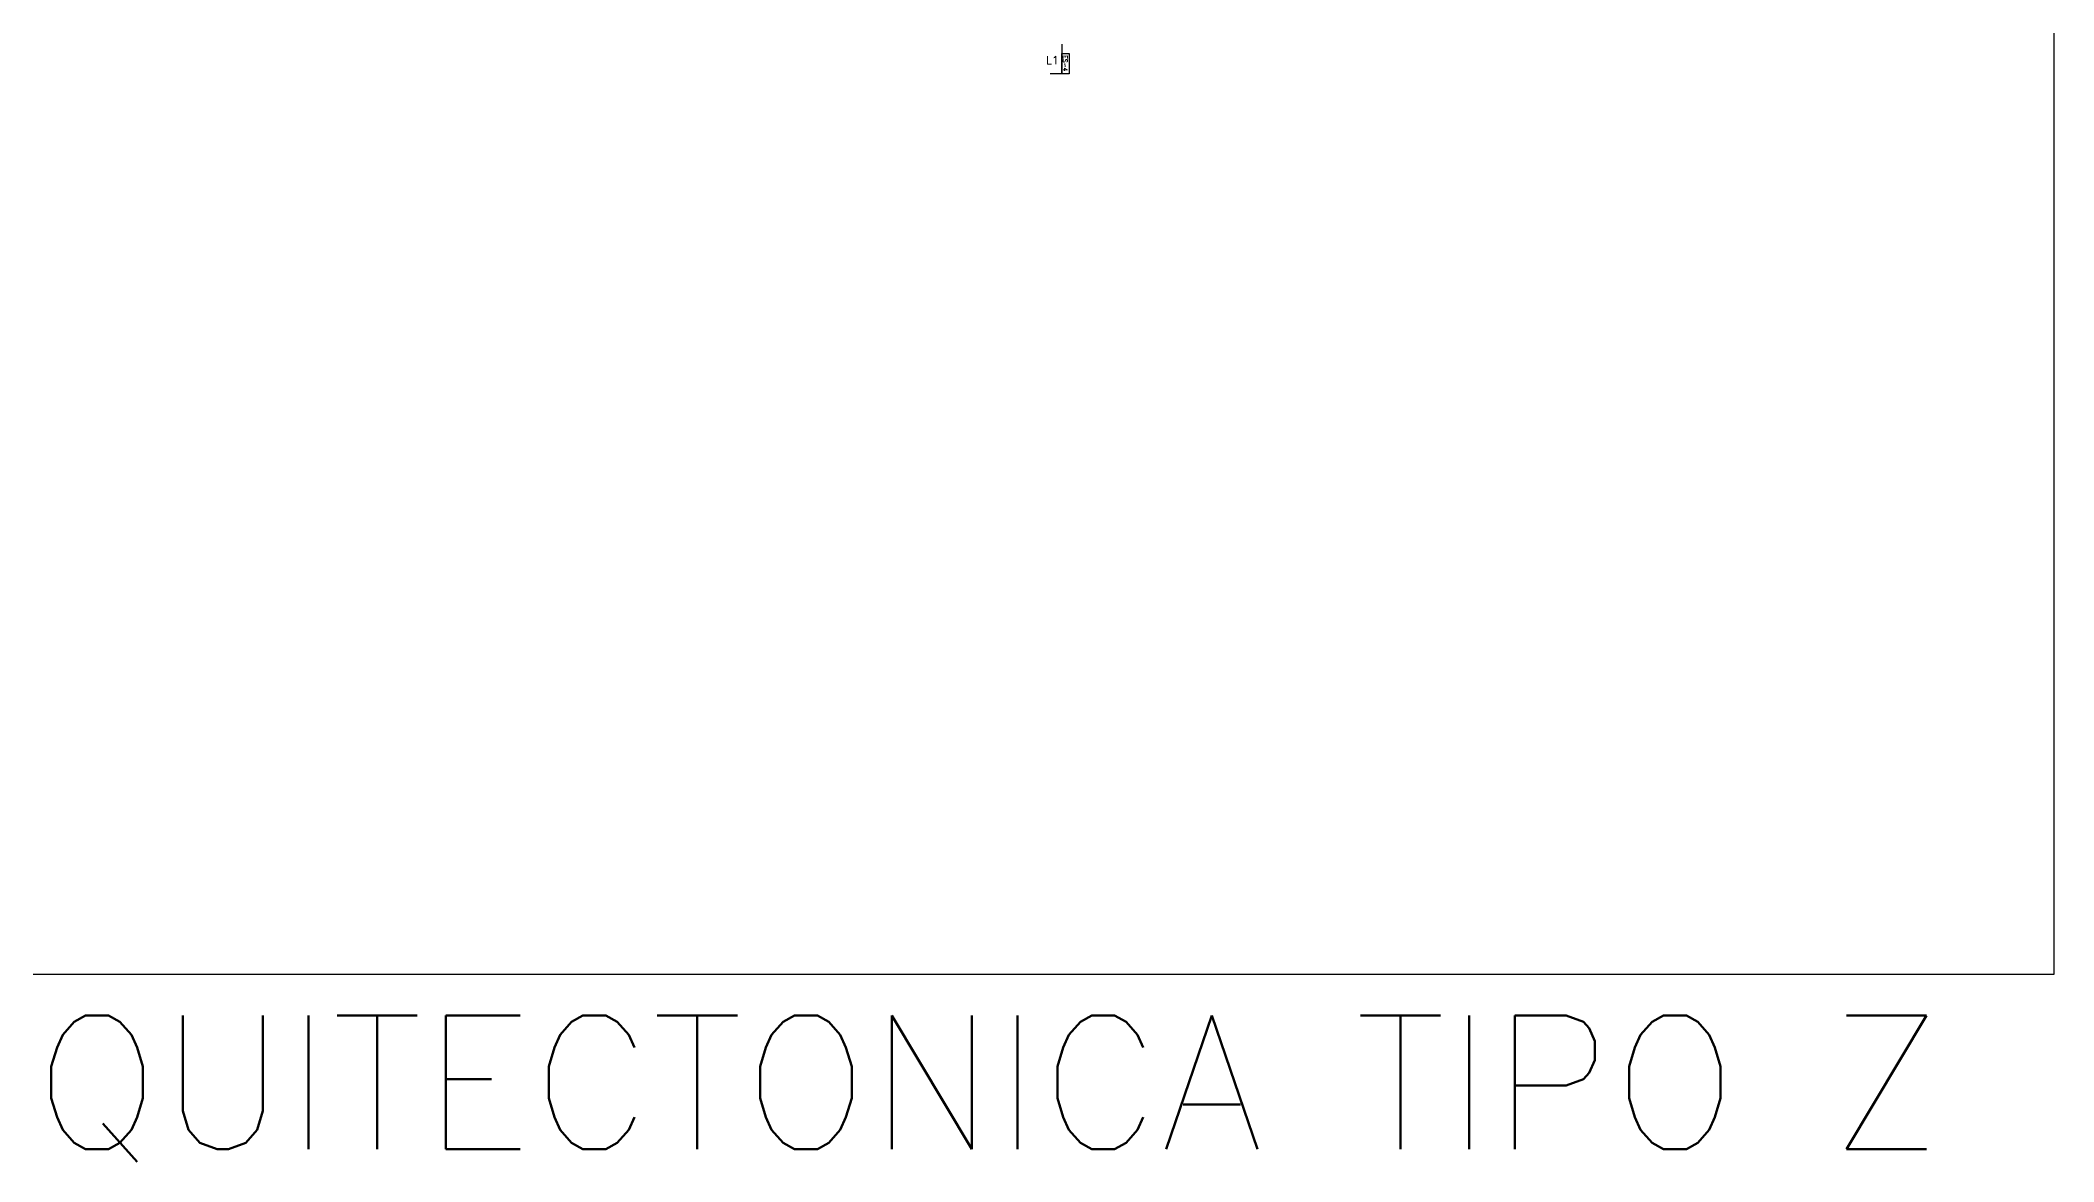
# Model space of a CAD drawing. Header units: metres. Extents: x -44 to 358, y -246 to 48.
# Drawn here: x 109.89 to 147.62, y -62.02 to -41 of the extents above; entities that cross this region are included whole.
import ezdxf

# ---------------------------------------------------------------- set-up
doc = ezdxf.new("R2010")
doc.units = ezdxf.units.M
doc.header["$LTSCALE"] = 0.3
doc.layers.add('DIMTEXTO', color=4, linetype='Continuous')
doc.layers.add('TEXTOS', color=4, linetype='Continuous')
doc.styles.add('SIMPLEX', font='simplex_.ttf', dxfattribs={"height": 0.2})
doc.styles.add('SMPLEX', font='simplex.shx')

msp = doc.modelspace()

# ---------------------------------------------------------------- linework, layer by layer
at = {"layer": 'DIMTEXTO'}
msp.add_lwpolyline([(0.9379767, -12.4288255), (147.6240338, -12.4288255), (147.6240338, -58.5105287), (0.9379767, -58.5105287)], close=True, dxfattribs=at)
at = {"layer": 'TEXTOS', "color": 5, "linetype": 'Continuous', "ltscale": 0.01}
msp.add_line((129.034961, -41.0744047), (129.0349615, -41.6286067), dxfattribs=at)
at = {"layer": 'TEXTOS', "color": 8, "linetype": 'Continuous', "ltscale": 0.01}
msp.add_lwpolyline([(129.170995, -41.6286066), (129.034961, -41.6286067), (129.0349607, -41.2526031), (129.1709947, -41.252603)], close=True, dxfattribs=at)

# ---------------------------------------------------------------- texts
at = {"layer": 'DIMTEXTO', "color": 2, "insert": (30.385918, -60.6494551), "char_height": 2.4999, "attachment_point": 4, "style": 'SIMPLEX'}
msp.add_mtext('{\\Fromans|c0;PARA LA VIGA PORTICO "10Y" VER SECCION ARQUITECTONICA TIPO Z}', dxfattribs=at)
at = {"layer": 'TEXTOS', "color": 4, "ltscale": 0.5, "insert": (129.0994214, -41.433104), "char_height": 0.08249794, "attachment_point": 5, "rotation": 270.7773585, "style": 'SMPLEX'}
msp.add_mtext('ES-4', dxfattribs=at)

# ---------------------------------------------------------------- next in the draw order: texts
at = {"layer": 'DIMTEXTO', "color": 4, "lineweight": -3, "insert": (128.8585229, -41.376768), "char_height": 0.14999625, "attachment_point": 5, "style": 'SMPLEX', "bg_fill": 3, "box_fill_scale": 1.1, "bg_fill_color": 256, "bg_fill_true_color": 13158600, "bg_fill_transparency": 0}
msp.add_mtext('L1', dxfattribs=at)

# ---------------------------------------------------------------- next in the draw order: linework, layer by layer
at = {"layer": 'TEXTOS', "color": 6, "linetype": 'Continuous', "ltscale": 0.01}
msp.add_line((129.1709977, -41.6286068), (128.8175064, -41.6286065), dxfattribs=at)

doc.saveas('drawing.dxf')
